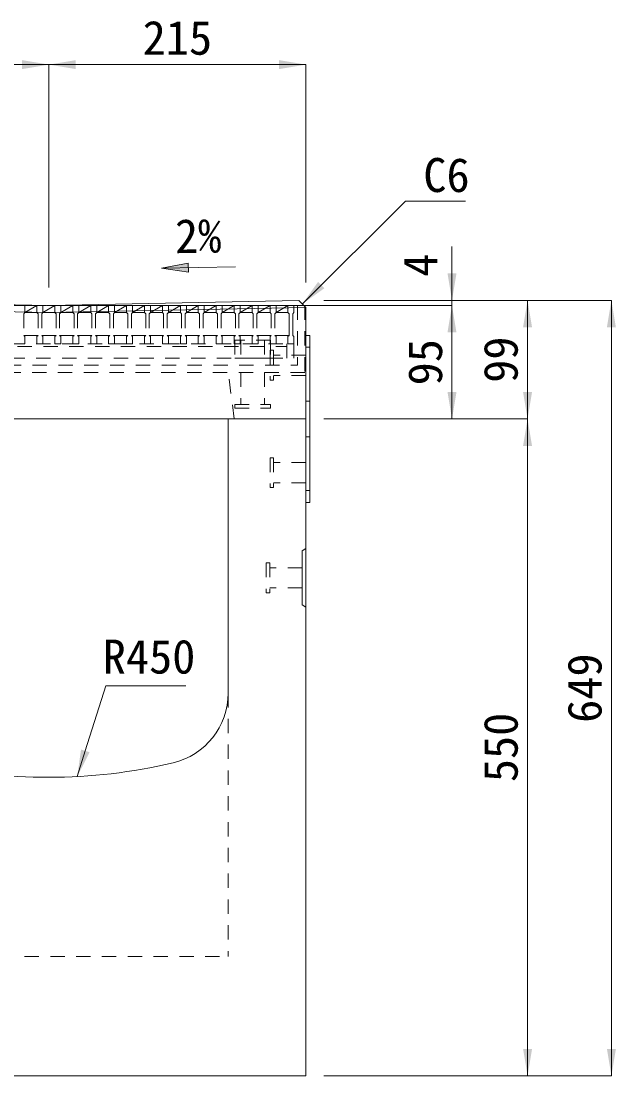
# Model space of a CAD drawing. Units: millimetres at full size, sheet at 1:40; some dimension numbers follow another scale. Extents: x 69750 to 116230, y -28801 to 513.
# Drawn here: x 73074 to 73571, y -20137 to -19254 of the extents above; entities that cross this region are included whole.
import ezdxf
from ezdxf.enums import TextEntityAlignment as Align

# ---------------------------------------------------------------- set-up
doc = ezdxf.new("R2010")
doc.units = ezdxf.units.MM
doc.header["$LTSCALE"] = 40
doc.linetypes.add('USER1', pattern=[0.54, 0.3, -0.24])
for name, color, linetype, lineweight in [('インサート', 92, 'USER1', 5), ('グレーチング', 7, 'USER1', 5), ('ジョイントプレート', 7, 'USER1', 9), ('受枠', 3, 'USER1', 9), ('寸法線', 7, 'Continuous', 9), ('引出線', 4, 'Continuous', 9), ('本体', 7, 'Continuous', 20)]:
    doc.layers.add(name, color=color, linetype=linetype, lineweight=lineweight)
doc.styles.add('ＭＳ ゴシック', font='')
doc.styles.get('ＭＳ ゴシック').set_extended_font_data('MS Gothic')

# ---------------------------------------------------------------- blocks, each defined once
blk = doc.blocks.new('filled_arrow')
at = {"color": 0, "linetype": 'Continuous', "lineweight": -2}
blk.add_solid([(7.5, 1.25), (0, 0), (7.5, -1.25)], dxfattribs=at)

msp = doc.modelspace()

# ---------------------------------------------------------------- hatches: boundary and pattern name
at = {"layer": '引出線'}
msp.add_hatch(color=256, dxfattribs=at).paths.add_polyline_path([(73213.42, -19456.45), (73213.57, -19463.94), (73191, -19460.65)])

# ---------------------------------------------------------------- linework, layer by layer
at = {"layer": 'インサート'}
for p, q in [((73252.4, -19520.85), (73252.4, -19535.85)), ((73282.4, -19520.85), (73252.4, -19520.85)), ((73257.4, -19520.85), (73257.4, -19535.85)), ((73277.4, -19520.85), (73277.4, -19535.85)), ((73282.4, -19520.85), (73282.4, -19535.85)), ((73284.9, -19529.36), (73281.9, -19529.36)), ((73281.9, -19529.36), (73281.9, -19554.35)), ((73284.9, -19529.36), (73284.9, -19554.35)), ((73311.9, -19533.35), (73284.9, -19533.35)), ((73282.4, -19535.85), (73252.4, -19535.85)), ((73257.4, -19547.85), (73257.4, -19574.85)), ((73277.4, -19547.85), (73277.4, -19574.85)), ((73311.9, -19550.36), (73284.9, -19550.36)), ((73284.9, -19554.35), (73281.9, -19554.35)), ((73252.4, -19574.85), (73282.4, -19574.85)), ((73252.4, -19577.85), (73252.4, -19574.85)), ((73252.4, -19577.85), (73282.4, -19577.85)), ((73282.4, -19577.85), (73282.4, -19574.85)), ((73281.9, -19619.35), (73281.9, -19644.35)), ((73284.9, -19619.35), (73281.9, -19619.35)), ((73284.9, -19619.35), (73284.9, -19644.35)), ((73311.9, -19623.35), (73284.9, -19623.35)), ((73284.9, -19644.35), (73281.9, -19644.35)), ((73311.9, -19640.35), (73284.9, -19640.35)), ((73278.7, -19707.36), (73278.7, -19732.36)), ((73281.7, -19707.36), (73278.7, -19707.36)), ((73281.7, -19707.36), (73281.7, -19732.36)), ((73308.7, -19711.36), (73281.7, -19711.36)), ((73308.7, -19711.36), (73308.7, -19728.36)), ((73308.7, -19728.36), (73281.7, -19728.36)), ((73281.7, -19732.36), (73278.7, -19732.36))]:
    msp.add_line(p, q, dxfattribs=at)
at = {"layer": 'グレーチング'}
for p, q in [((73301.9, -19491.85), (72891.9, -19491.85)), ((73071.9, -19491.85), (73076.9, -19491.85)), ((73076.9, -19497.85), (73075.9, -19498.85)), ((73076.9, -19491.85), (73076.9, -19497.85)), ((73076.9, -19497.85), (73086.9, -19491.85)), ((73076.9, -19497.85), (73086.9, -19497.85)), ((73086.9, -19491.85), (73091.9, -19491.85)), ((73086.9, -19491.85), (73086.9, -19497.85)), ((73086.9, -19497.85), (73087.9, -19498.85)), ((73091.9, -19497.85), (73090.9, -19498.85)), ((73091.9, -19491.85), (73091.9, -19497.85)), ((73091.9, -19497.85), (73101.9, -19491.85)), ((73091.9, -19497.85), (73101.9, -19497.85)), ((73101.9, -19491.85), (73106.9, -19491.85)), ((73101.9, -19491.85), (73101.9, -19497.85)), ((73101.9, -19497.85), (73102.9, -19498.85)), ((73106.9, -19497.85), (73105.9, -19498.85)), ((73106.9, -19491.85), (73106.9, -19497.85)), ((73106.9, -19497.85), (73116.9, -19491.85)), ((73106.9, -19497.85), (73116.9, -19497.85)), ((73116.9, -19491.85), (73121.9, -19491.85)), ((73116.9, -19491.85), (73116.9, -19497.85)), ((73116.9, -19497.85), (73117.9, -19498.85)), ((73121.9, -19497.85), (73120.9, -19498.85)), ((73121.9, -19491.85), (73121.9, -19497.85)), ((73121.9, -19497.85), (73131.9, -19491.85)), ((73121.9, -19497.85), (73131.9, -19497.85)), ((73131.9, -19491.85), (73136.9, -19491.85)), ((73131.9, -19491.85), (73131.9, -19497.85)), ((73131.9, -19497.85), (73132.9, -19498.85)), ((73136.9, -19497.85), (73135.9, -19498.85)), ((73136.9, -19491.85), (73136.9, -19497.85)), ((73136.9, -19497.85), (73146.9, -19491.85)), ((73136.9, -19497.85), (73146.9, -19497.85)), ((73146.9, -19491.85), (73146.9, -19497.85)), ((73146.9, -19491.85), (73151.9, -19491.85)), ((73146.9, -19497.85), (73147.9, -19498.85)), ((73151.9, -19497.85), (73150.9, -19498.85)), ((73151.9, -19491.85), (73151.9, -19497.85)), ((73151.9, -19497.85), (73161.9, -19491.85)), ((73151.9, -19497.85), (73161.9, -19497.85)), ((73161.9, -19491.85), (73161.9, -19497.85)), ((73161.9, -19491.85), (73166.9, -19491.85)), ((73161.9, -19497.85), (73162.9, -19498.85)), ((73166.9, -19497.85), (73165.9, -19498.85)), ((73166.9, -19491.85), (73166.9, -19497.85)), ((73166.9, -19497.85), (73176.9, -19491.85)), ((73166.9, -19497.85), (73176.9, -19497.85)), ((73176.9, -19491.85), (73181.9, -19491.85)), ((73176.9, -19491.85), (73176.9, -19497.85)), ((73176.9, -19497.85), (73177.9, -19498.85)), ((73181.9, -19497.85), (73180.9, -19498.85)), ((73181.9, -19491.85), (73181.9, -19497.85)), ((73181.9, -19497.85), (73191.9, -19491.85)), ((73181.9, -19497.85), (73191.9, -19497.85)), ((73191.9, -19491.85), (73196.9, -19491.85)), ((73191.9, -19491.85), (73191.9, -19497.85)), ((73191.9, -19497.85), (73192.9, -19498.85)), ((73196.9, -19497.85), (73195.9, -19498.85)), ((73196.9, -19491.85), (73196.9, -19497.85)), ((73196.9, -19497.85), (73206.9, -19491.85)), ((73196.9, -19497.85), (73206.9, -19497.85)), ((73206.9, -19491.85), (73211.9, -19491.85)), ((73206.9, -19491.85), (73206.9, -19497.85)), ((73206.9, -19497.85), (73207.9, -19498.85)), ((73211.9, -19497.85), (73210.9, -19498.85)), ((73211.9, -19491.85), (73211.9, -19497.85)), ((73211.9, -19497.85), (73221.9, -19491.85)), ((73211.9, -19497.85), (73221.9, -19497.85)), ((73221.9, -19491.85), (73226.9, -19491.85)), ((73221.9, -19491.85), (73221.9, -19497.85)), ((73221.9, -19497.85), (73222.9, -19498.85)), ((73226.9, -19497.85), (73225.9, -19498.85)), ((73226.9, -19491.85), (73226.9, -19497.85)), ((73226.9, -19497.85), (73236.9, -19491.85)), ((73226.9, -19497.85), (73236.9, -19497.85)), ((73236.9, -19491.85), (73236.9, -19497.85)), ((73236.9, -19491.85), (73241.9, -19491.85)), ((73236.9, -19497.85), (73237.9, -19498.85)), ((73241.9, -19497.85), (73240.9, -19498.85)), ((73241.9, -19491.85), (73241.9, -19497.85)), ((73241.9, -19497.85), (73251.9, -19491.85)), ((73241.9, -19497.85), (73251.9, -19497.85)), ((73251.9, -19491.85), (73251.9, -19497.85)), ((73251.9, -19497.85), (73252.9, -19498.85)), ((73256.9, -19497.85), (73255.9, -19498.85)), ((73256.9, -19491.85), (73256.9, -19497.85)), ((73256.9, -19497.85), (73266.9, -19491.85)), ((73256.9, -19497.85), (73266.9, -19497.85)), ((73266.9, -19491.85), (73266.9, -19497.85)), ((73266.9, -19497.85), (73267.9, -19498.85)), ((73271.9, -19497.85), (73270.9, -19498.85)), ((73271.9, -19491.85), (73271.9, -19497.85)), ((73271.9, -19497.85), (73281.9, -19491.85)), ((73271.9, -19497.85), (73281.9, -19497.85)), ((73281.9, -19491.85), (73281.9, -19497.85)), ((73281.9, -19497.85), (73282.9, -19498.85)), ((73286.9, -19497.85), (73285.9, -19498.85)), ((73286.9, -19491.85), (73286.9, -19497.85)), ((73286.9, -19497.85), (73296.9, -19491.85)), ((73286.9, -19497.85), (73296.9, -19497.85)), ((73075.9, -19498.85), (73075.9, -19516.85)), ((73087.9, -19498.85), (73087.9, -19516.85)), ((73090.9, -19498.85), (73090.9, -19516.85)), ((73102.9, -19498.85), (73102.9, -19516.85)), ((73105.9, -19498.85), (73105.9, -19516.85)), ((73117.9, -19498.85), (73117.9, -19516.85)), ((73120.9, -19498.85), (73120.9, -19516.85)), ((73132.9, -19498.85), (73132.9, -19516.85)), ((73135.9, -19498.85), (73135.9, -19516.85)), ((73147.9, -19498.85), (73147.9, -19516.85)), ((73150.9, -19498.85), (73150.9, -19516.85)), ((73162.9, -19498.85), (73162.9, -19516.85)), ((73165.9, -19498.85), (73165.9, -19516.85)), ((73177.9, -19498.85), (73177.9, -19516.85)), ((73180.9, -19498.85), (73180.9, -19516.85)), ((73192.9, -19498.85), (73192.9, -19516.85)), ((73195.9, -19498.85), (73195.9, -19516.85)), ((73207.9, -19498.85), (73207.9, -19516.85)), ((73210.9, -19498.85), (73210.9, -19516.85)), ((73222.9, -19498.85), (73222.9, -19516.85)), ((73225.9, -19498.85), (73225.9, -19516.85)), ((73237.9, -19498.85), (73237.9, -19516.85)), ((73240.9, -19498.85), (73240.9, -19516.85)), ((73252.9, -19498.85), (73252.9, -19516.85)), ((73255.9, -19498.85), (73255.9, -19516.85)), ((73267.9, -19498.85), (73267.9, -19516.85)), ((73270.9, -19498.85), (73270.9, -19516.85)), ((73282.9, -19498.85), (73282.9, -19516.85)), ((73285.9, -19498.85), (73285.9, -19516.85)), ((73071.9, -19523.85), (73076.9, -19523.85)), ((73076.9, -19517.85), (73075.9, -19516.85)), ((73075.9, -19516.85), (73087.9, -19516.85)), ((73076.9, -19523.85), (73076.9, -19517.85)), ((73086.9, -19517.85), (73087.9, -19516.85)), ((73086.9, -19523.85), (73086.9, -19517.85)), ((73086.9, -19523.85), (73091.9, -19523.85)), ((73091.9, -19517.85), (73090.9, -19516.85)), ((73090.9, -19516.85), (73102.9, -19516.85)), ((73091.9, -19523.85), (73091.9, -19517.85)), ((73101.9, -19517.85), (73102.9, -19516.85)), ((73101.9, -19523.85), (73101.9, -19517.85)), ((73101.9, -19523.85), (73106.9, -19523.85)), ((73106.9, -19517.85), (73105.9, -19516.85)), ((73105.9, -19516.85), (73117.9, -19516.85)), ((73106.9, -19523.85), (73106.9, -19517.85)), ((73116.9, -19517.85), (73117.9, -19516.85)), ((73116.9, -19523.85), (73116.9, -19517.85)), ((73116.9, -19523.85), (73121.9, -19523.85)), ((73121.9, -19517.85), (73120.9, -19516.85)), ((73120.9, -19516.85), (73132.9, -19516.85)), ((73121.9, -19523.85), (73121.9, -19517.85)), ((73131.9, -19517.85), (73132.9, -19516.85)), ((73131.9, -19523.85), (73131.9, -19517.85)), ((73131.9, -19523.85), (73136.9, -19523.85)), ((73136.9, -19517.85), (73135.9, -19516.85)), ((73135.9, -19516.85), (73147.9, -19516.85)), ((73136.9, -19523.85), (73136.9, -19517.85)), ((73146.9, -19517.85), (73147.9, -19516.85)), ((73146.9, -19523.85), (73146.9, -19517.85)), ((73146.9, -19523.85), (73151.9, -19523.85)), ((73151.9, -19517.85), (73150.9, -19516.85)), ((73150.9, -19516.85), (73162.9, -19516.85)), ((73151.9, -19523.85), (73151.9, -19517.85)), ((73161.9, -19517.85), (73162.9, -19516.85)), ((73161.9, -19523.85), (73161.9, -19517.85)), ((73161.9, -19523.85), (73166.9, -19523.85)), ((73166.9, -19517.85), (73165.9, -19516.85)), ((73165.9, -19516.85), (73177.9, -19516.85)), ((73166.9, -19523.85), (73166.9, -19517.85)), ((73176.9, -19517.85), (73177.9, -19516.85)), ((73176.9, -19523.85), (73176.9, -19517.85)), ((73176.9, -19523.85), (73181.9, -19523.85)), ((73181.9, -19517.85), (73180.9, -19516.85)), ((73180.9, -19516.85), (73192.9, -19516.85)), ((73181.9, -19523.85), (73181.9, -19517.85)), ((73191.9, -19517.85), (73192.9, -19516.85)), ((73191.9, -19523.85), (73191.9, -19517.85)), ((73191.9, -19523.85), (73196.9, -19523.85)), ((73196.9, -19517.85), (73195.9, -19516.85)), ((73195.9, -19516.85), (73207.9, -19516.85)), ((73196.9, -19523.85), (73196.9, -19517.85)), ((73206.9, -19517.85), (73207.9, -19516.85)), ((73206.9, -19523.85), (73206.9, -19517.85)), ((73206.9, -19523.85), (73211.9, -19523.85)), ((73211.9, -19517.85), (73210.9, -19516.85)), ((73210.9, -19516.85), (73222.9, -19516.85)), ((73211.9, -19523.85), (73211.9, -19517.85)), ((73221.9, -19517.85), (73222.9, -19516.85)), ((73221.9, -19523.85), (73221.9, -19517.85)), ((73221.9, -19523.85), (73226.9, -19523.85)), ((73226.9, -19517.85), (73225.9, -19516.85)), ((73225.9, -19516.85), (73237.9, -19516.85)), ((73226.9, -19523.85), (73226.9, -19517.85)), ((73236.9, -19517.85), (73237.9, -19516.85)), ((73236.9, -19523.85), (73236.9, -19517.85)), ((73236.9, -19523.85), (73241.9, -19523.85)), ((73241.9, -19517.85), (73240.9, -19516.85)), ((73240.9, -19516.85), (73252.9, -19516.85)), ((73241.9, -19523.85), (73241.9, -19517.85)), ((73251.9, -19517.85), (73252.9, -19516.85)), ((73251.9, -19523.85), (73251.9, -19517.85)), ((73251.9, -19523.85), (73256.9, -19523.85)), ((73256.9, -19517.85), (73255.9, -19516.85)), ((73255.9, -19516.85), (73267.9, -19516.85)), ((73256.9, -19523.85), (73256.9, -19517.85)), ((73266.9, -19517.85), (73267.9, -19516.85)), ((73266.9, -19523.85), (73266.9, -19517.85)), ((73266.9, -19523.85), (73271.9, -19523.85)), ((73271.9, -19517.85), (73270.9, -19516.85)), ((73270.9, -19516.85), (73282.9, -19516.85)), ((73271.9, -19523.85), (73271.9, -19517.85)), ((73281.9, -19517.85), (73282.9, -19516.85)), ((73281.9, -19523.85), (73281.9, -19517.85)), ((73281.9, -19523.85), (73286.9, -19523.85)), ((73286.9, -19517.85), (73285.9, -19516.85)), ((73285.9, -19516.85), (73297.9, -19516.85)), ((73286.9, -19523.85), (73286.9, -19517.85))]:
    msp.add_line(p, q, dxfattribs=at)
at = {"layer": 'グレーチング', "linetype": 'Continuous'}
for p, q in [((73296.9, -19491.85), (73301.9, -19491.85)), ((73296.9, -19491.85), (73296.9, -19497.85)), ((73296.9, -19497.85), (73297.9, -19498.85)), ((73301.9, -19497.85), (73300.9, -19498.85)), ((73301.9, -19491.85), (73301.9, -19497.85)), ((73297.9, -19498.85), (73297.9, -19516.85)), ((73300.9, -19498.85), (73300.9, -19516.85)), ((73296.9, -19517.85), (73297.9, -19516.85)), ((73296.9, -19523.85), (73296.9, -19517.85)), ((73296.9, -19523.85), (73301.9, -19523.85)), ((73301.9, -19523.85), (73296.9, -19523.85)), ((73301.9, -19517.85), (73300.9, -19516.85)), ((73301.9, -19523.85), (73301.9, -19517.85))]:
    msp.add_line(p, q, dxfattribs=at)
at = {"layer": 'ジョイントプレート'}
msp.add_line((73315.1, -19526.85), (73311.9, -19526.85), dxfattribs=at)
at = {"layer": 'ジョイントプレート', "lineweight": 5}
for p, q in [((73315.1, -19571.85), (73311.9, -19571.85)), ((73315.1, -19601.85), (73311.9, -19601.85)), ((73315.1, -19646.85), (73311.9, -19646.85))]:
    msp.add_line(p, q, dxfattribs=at)
at = {"layer": 'ジョイントプレート', "linetype": 'Continuous', "lineweight": 5}
msp.add_lwpolyline([(73311.9, -19656.85), (73311.9, -19516.85), (73315.1, -19516.85), (73315.1, -19656.85)], close=True, dxfattribs=at)
at = {"layer": '受枠'}
for p, q in [((73310.9, -19491.85), (72882.9, -19491.85)), ((73304.9, -19491.85), (73304.9, -19541.85)), ((73310.9, -19491.85), (73310.9, -19547.85)), ((72888.9, -19541.85), (73304.9, -19541.85)), ((73310.9, -19547.85), (72882.9, -19547.85))]:
    msp.add_line(p, q, dxfattribs=at)
at = {"layer": '受枠', "lineweight": 5}
for p, q in [((72891.9, -19523.85), (73301.9, -19523.85)), ((73295.9, -19523.85), (73295.9, -19535.85)), ((73301.9, -19523.85), (73301.9, -19541.85)), ((72897.9, -19526.15), (73295.9, -19526.15)), ((72891.9, -19535.85), (73301.9, -19535.85))]:
    msp.add_line(p, q, dxfattribs=at)
at = {"layer": '寸法線'}
for p, q in [((72881.9, -19290.18), (73096.9, -19290.18)), ((73096.9, -19476.85), (73096.9, -19290.18)), ((73096.9, -19290.18), (73311.91, -19290.18)), ((73096.9, -19476.85), (73096.9, -19290.18)), ((73311.91, -19472.55), (73311.91, -19290.18)), ((73434.14, -19536.85), (73434.14, -19442.55)), ((73326.9, -19487.55), (73434.14, -19487.55)), ((73326.91, -19487.55), (73497.37, -19487.55)), ((73326.91, -19487.55), (73567.51, -19487.55)), ((73497.37, -19487.55), (73497.37, -19586.85)), ((73567.51, -19487.55), (73567.51, -20136.85)), ((73111.9, -19491.85), (73434.14, -19491.85)), ((73111.91, -19491.85), (73434.14, -19491.85)), ((73434.14, -19586.85), (73434.14, -19491.85)), ((73326.9, -19586.85), (73497.37, -19586.85)), ((73326.9, -19586.85), (73497.37, -19586.85)), ((73326.9, -19586.85), (73434.14, -19586.85)), ((73497.37, -19586.85), (73497.37, -20136.85)), ((73326.9, -20136.85), (73497.37, -20136.85)), ((73450.59, -20136.85), (73567.51, -20136.85))]:
    msp.add_line(p, q, dxfattribs=at)
at = {"layer": '引出線', "lineweight": 13}
msp.add_line((73253.1, -19459.4), (73191, -19460.65), dxfattribs=at)
at = {"layer": '引出線'}
for points in [[(73308.9, -19490.61), (73395.15, -19404.37), (73445.48, -19404.37)], [(73120.62, -19886.23), (73127.35, -19864.76), (73144.47, -19810.16), (73211.57, -19810.16)]]:
    msp.add_lwpolyline(points, dxfattribs=at)
at = {"layer": '引出線', "lineweight": 13}
msp.add_lwpolyline([(73213.42, -19456.45), (73213.57, -19463.94), (73191, -19460.65)], close=True, dxfattribs=at)
at = {"layer": '本体'}
for p, q in [((72887.9, -19487.67), (73096.9, -19491.85)), ((73096.9, -19491.85), (73305.9, -19487.67)), ((73305.9, -19487.67), (73311.9, -19493.55)), ((73311.9, -20136.85), (73311.9, -19493.55)), ((73311.9, -19586.85), (72881.9, -19586.85)), ((73246.9, -19816.33), (73246.9, -19586.85)), ((72881.9, -20136.85), (73311.9, -20136.85))]:
    msp.add_line(p, q, dxfattribs=at)
at = {"layer": '本体', "lineweight": 5}
for p, q in [((72881.9, -19493.55), (73096.9, -19497.85)), ((73096.9, -19497.85), (73311.9, -19493.55))]:
    msp.add_line(p, q, dxfattribs=at)
at = {"layer": '本体', "linetype": 'USER1', "lineweight": 9}
for p, q in [((73251.9, -19586.85), (73246.9, -19547.85)), ((73246.9, -19816.33), (73246.9, -20036.85)), ((72946.9, -20036.85), (73246.9, -20036.85))]:
    msp.add_line(p, q, dxfattribs=at)
at = {"layer": '本体', "lineweight": 9}
for p, q in [((73311.9, -19695.36), (73308.7, -19697.35)), ((73308.7, -19697.35), (73308.7, -19742.36)), ((73311.9, -19744.36), (73308.7, -19742.36))]:
    msp.add_line(p, q, dxfattribs=at)
at = {"layer": '本体'}
for centre, radius, start, end in [((73186.9, -19816.33), 60, 283.34224, 0), ((73096.9, -19436.85), 450, 256.6577, 283.34224)]:
    msp.add_arc(centre, radius, start, end, dxfattribs=at)

# ---------------------------------------------------------------- block references
at = {"layer": '寸法線', "xscale": 3, "yscale": 3}
for p, rotation in [((73096.9, -19290.18), 180), ((73311.91, -19290.18), 180), ((73434.14, -19487.55), 90), ((73497.37, -19487.55), 270), ((73567.51, -19487.55), 270), ((73434.14, -19491.85), 270), ((73434.14, -19491.85), 270), ((73434.14, -19586.85), 90), ((73497.37, -19586.85), 90), ((73497.37, -19586.85), 270), ((73497.37, -20136.85), 90), ((73567.51, -20136.85), 90)]:
    msp.add_blockref('filled_arrow', p, dxfattribs=dict(at, rotation=rotation))
msp.add_blockref('filled_arrow', (73096.9, -19290.18), dxfattribs=at)
at = {"layer": '引出線', "xscale": 3, "yscale": 3}
for p, rotation in [((73308.9, -19490.61), 45), ((73120.62, -19886.23), 72.6)]:
    msp.add_blockref('filled_arrow', p, dxfattribs=dict(at, rotation=rotation))

# ---------------------------------------------------------------- texts
at = {"layer": '寸法線', "style": 'ＭＳ ゴシック'}
msp.add_text('215', height=28.48, dxfattribs=at).set_placement((73204.4, -19267.68), align=Align.MIDDLE_CENTER)
for s, p in [('4', (73407.6, -19458.18)), ('95', (73411.64, -19539.35)), ('99', (73474.87, -19537.2)), ('649', (73545.01, -19812.2)), ('550', (73474.87, -19861.85))]:
    msp.add_text(s, height=28.48, rotation=90, dxfattribs=at).set_placement(p, align=Align.MIDDLE_CENTER)
at = {"layer": '引出線', "style": 'ＭＳ ゴシック'}
msp.add_text('C6', height=28.48, dxfattribs=at).set_placement((73410.15, -19368.37), align=Align.TOP_LEFT)
msp.add_text('2%', height=28.48, rotation=1, dxfattribs=at).set_placement((73221.78, -19433.52), align=Align.MIDDLE_CENTER)
msp.add_text('R450', height=28.48, dxfattribs=at).set_placement((73180.69, -19785.79), align=Align.MIDDLE_CENTER)

doc.saveas('drawing.dxf')
